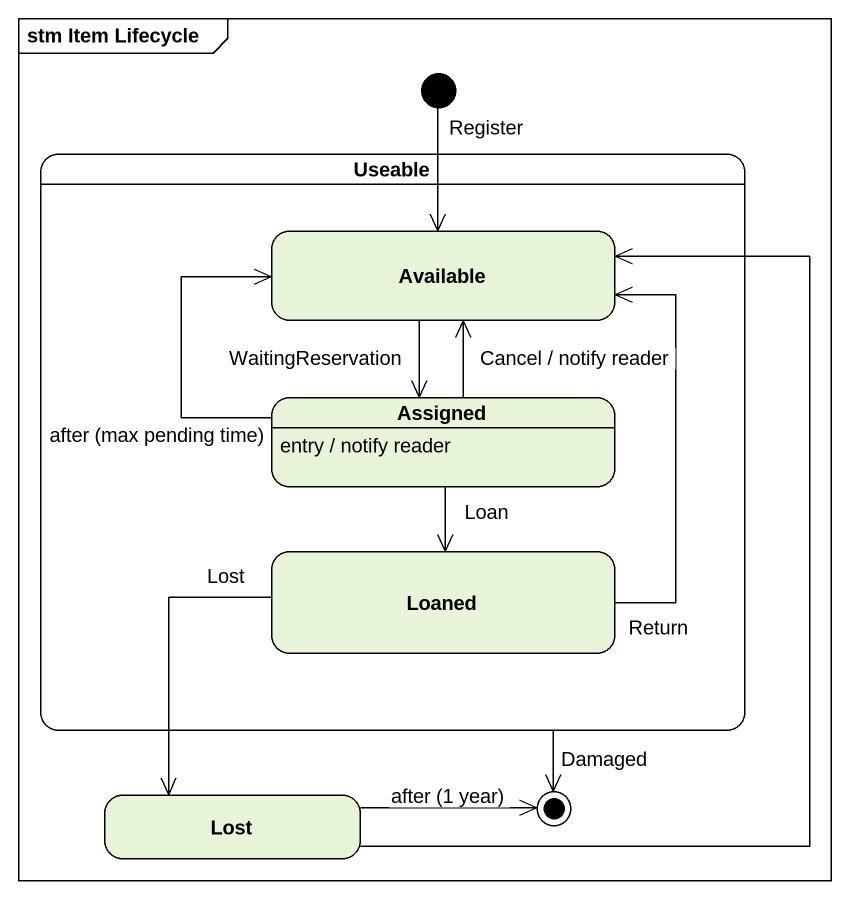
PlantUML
@startuml
mainframe stm Item Lifecycle
hide empty description
state initial1 <<start>>
state Useable #FFFFFF {
  state Available
  state Assigned
  Assigned : entry / notify reader
  state Loaned
}
state Lost
initial1 --> Available : Register
Available --> Assigned : WaitingReservation
Assigned -up-> Available : Cancel / notify reader
Assigned -up-> Available : after (max pending time)
Assigned --> Loaned : Loan
Loaned -up-> Available : Return
Loaned --> Lost : Lost
Lost -up-> Available
Useable --> [*] : Damaged
Lost -right-> [*] : after (1 year)
@enduml
